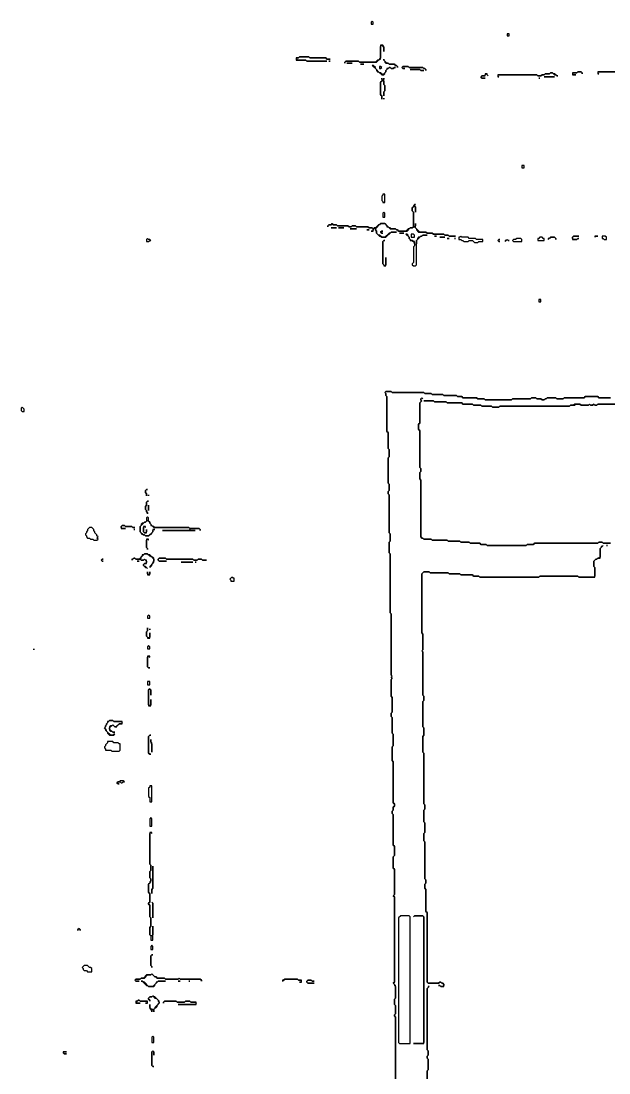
# Model space of a CAD drawing. Header units: metres. Extents: x 17 to 2112, y 1 to 1887.
# Drawn here: x 17 to 574, y 890 to 1887 of the extents above; entities that cross this region are included whole.
import ezdxf

# ---------------------------------------------------------------- set-up
doc = ezdxf.new("R2010")
doc.units = ezdxf.units.M

msp = doc.modelspace()

# ---------------------------------------------------------------- linework, layer by layer
for points in [[(350, 1887), (349, 1886), (349, 1884), (351, 1884), (351, 1886)], [(478, 1875), (478, 1873), (480, 1873), (480, 1875)], [(358, 1864), (358, 1852), (356, 1850), (355, 1850), (353, 1848), (338, 1848), (337, 1849), (325, 1849), (324, 1848), (324, 1847), (324, 1848), (325, 1849), (337, 1849), (338, 1848), (354, 1848), (357, 1851), (358, 1851), (358, 1863), (359, 1864), (361, 1862), (361, 1858), (361, 1863), (360, 1864)], [(281, 1853), (280, 1852), (278, 1852), (278, 1850), (287, 1850), (288, 1849), (307, 1849), (288, 1849), (287, 1850), (279, 1850), (278, 1851), (279, 1852), (280, 1852), (281, 1853), (290, 1853), (291, 1852), (306, 1852), (307, 1851), (310, 1851), (307, 1851), (306, 1852), (291, 1852), (290, 1853)], [(309, 1849), (310, 1849)], [(326, 1847), (331, 1847)], [(339, 1846), (342, 1846)], [(350, 1845), (354, 1841), (354, 1840), (355, 1839), (356, 1839), (359, 1836), (361, 1836), (362, 1837), (362, 1838), (363, 1839), (363, 1840), (366, 1843), (367, 1843), (368, 1842), (370, 1842), (371, 1843), (372, 1843), (371, 1843), (370, 1842), (368, 1842), (367, 1843), (366, 1843), (365, 1842), (364, 1842), (364, 1841), (363, 1840), (363, 1839), (360, 1836), (358, 1838), (357, 1838), (353, 1842), (353, 1843), (351, 1845)], [(361, 1851), (361, 1850), (362, 1849), (362, 1848), (363, 1847), (365, 1847), (366, 1846), (371, 1846), (372, 1845), (373, 1845), (374, 1844), (374, 1843), (374, 1844), (373, 1845), (372, 1845), (371, 1846), (366, 1846), (365, 1847), (364, 1847), (361, 1850)], [(357, 1844), (357, 1842), (358, 1842), (359, 1843), (358, 1844)], [(379, 1844), (378, 1843), (379, 1842), (381, 1842), (379, 1842), (378, 1843), (379, 1844), (384, 1844), (385, 1843), (398, 1843), (399, 1842), (400, 1842), (401, 1841), (401, 1840), (401, 1841), (400, 1842), (399, 1842), (398, 1843), (385, 1843), (384, 1844)], [(386, 1841), (395, 1841), (396, 1840), (399, 1840), (396, 1840), (395, 1841)], [(457, 1837), (457, 1836), (456, 1835), (454, 1835), (453, 1834), (454, 1833), (457, 1833), (454, 1833), (453, 1834), (454, 1835), (457, 1835), (457, 1836), (458, 1837), (460, 1835), (459, 1836), (459, 1837)], [(519, 1838), (518, 1837), (514, 1837), (513, 1836), (511, 1836), (510, 1835), (507, 1835), (506, 1836), (469, 1836), (469, 1834), (470, 1834), (469, 1835), (470, 1836), (506, 1836), (507, 1835), (510, 1835), (511, 1836), (513, 1836), (514, 1837), (518, 1837), (519, 1838), (521, 1838), (523, 1836), (524, 1836), (525, 1835), (526, 1835), (525, 1835), (523, 1837), (522, 1837), (521, 1838)], [(545, 1839), (544, 1838), (540, 1838), (540, 1836), (543, 1836), (541, 1836), (540, 1837), (541, 1838), (544, 1838), (545, 1839), (548, 1839), (549, 1838), (549, 1837), (549, 1838), (548, 1839)], [(564, 1839), (564, 1837), (565, 1837), (564, 1838), (565, 1839), (585, 1839), (586, 1838), (645, 1838), (646, 1839), (647, 1838), (647, 1837), (646, 1836), (645, 1836), (647, 1836), (647, 1838), (646, 1839), (645, 1838), (586, 1838), (585, 1839)], [(359, 1833), (359, 1830), (358, 1829), (358, 1817), (359, 1816), (359, 1813), (359, 1816), (358, 1817), (358, 1829), (360, 1831), (361, 1830), (361, 1827), (362, 1826), (362, 1821), (361, 1820), (361, 1816), (361, 1820), (362, 1821), (362, 1826), (361, 1827), (361, 1833), (361, 1832), (360, 1831), (359, 1832)], [(508, 1833), (509, 1833)], [(513, 1834), (523, 1834)], [(361, 1814), (361, 1813)], [(492, 1750), (492, 1748), (494, 1748), (494, 1750)], [(360, 1723), (360, 1722), (359, 1721), (359, 1717), (360, 1716), (360, 1715), (362, 1715), (362, 1723)], [(390, 1713), (389, 1712), (389, 1711), (388, 1710), (388, 1707), (389, 1706), (389, 1692), (388, 1691), (386, 1691), (385, 1690), (384, 1690), (382, 1688), (375, 1688), (374, 1689), (373, 1689), (372, 1690), (368, 1690), (367, 1691), (366, 1691), (362, 1695), (358, 1695), (357, 1694), (356, 1694), (353, 1691), (352, 1691), (351, 1690), (350, 1691), (347, 1691), (346, 1692), (335, 1692), (334, 1693), (331, 1693), (330, 1692), (328, 1692), (327, 1693), (317, 1693), (316, 1694), (313, 1694), (312, 1695), (311, 1694), (309, 1694), (308, 1693), (308, 1692), (308, 1693), (309, 1694), (311, 1694), (312, 1695), (313, 1694), (316, 1694), (317, 1693), (327, 1693), (328, 1692), (330, 1692), (331, 1693), (334, 1693), (335, 1692), (346, 1692), (347, 1691), (350, 1691), (351, 1690), (351, 1689), (350, 1688), (349, 1688), (351, 1688), (351, 1690), (352, 1691), (353, 1690), (353, 1689), (354, 1688), (354, 1686), (357, 1683), (358, 1683), (359, 1682), (363, 1682), (368, 1687), (373, 1687), (368, 1687), (367, 1686), (366, 1686), (362, 1682), (359, 1682), (357, 1684), (356, 1684), (354, 1686), (354, 1688), (353, 1689), (353, 1690), (358, 1695), (362, 1695), (364, 1693), (364, 1692), (365, 1692), (367, 1690), (372, 1690), (373, 1689), (374, 1689), (375, 1688), (383, 1688), (386, 1691), (388, 1691), (389, 1692), (390, 1692), (392, 1690), (392, 1689), (394, 1687), (401, 1687), (402, 1686), (407, 1686), (408, 1685), (418, 1685), (419, 1684), (422, 1684), (423, 1683), (429, 1683), (423, 1683), (422, 1684), (419, 1684), (418, 1685), (408, 1685), (407, 1686), (402, 1686), (401, 1687), (395, 1687), (391, 1691), (391, 1695), (391, 1693), (390, 1692), (389, 1693), (389, 1706), (388, 1707), (388, 1710), (390, 1712), (391, 1711), (391, 1706), (391, 1711), (390, 1712), (391, 1713)], [(361, 1706), (360, 1705), (360, 1701), (362, 1701), (362, 1705)], [(311, 1691), (316, 1691)], [(318, 1691), (323, 1691)], [(329, 1690), (335, 1690)], [(345, 1689), (347, 1689)], [(359, 1688), (358, 1687), (359, 1686), (360, 1686), (359, 1686), (358, 1687), (359, 1688), (360, 1688)], [(376, 1686), (380, 1686)], [(382, 1685), (385, 1682), (385, 1681), (386, 1680), (386, 1679), (388, 1679), (390, 1677), (390, 1674), (389, 1673), (389, 1658), (388, 1657), (388, 1656), (389, 1655), (391, 1655), (392, 1656), (392, 1679), (396, 1683), (397, 1683), (398, 1684), (402, 1684), (398, 1684), (397, 1683), (396, 1683), (395, 1682), (394, 1682), (393, 1681), (393, 1680), (392, 1679), (392, 1676), (391, 1675), (390, 1676), (390, 1678), (389, 1678), (388, 1679), (387, 1679), (385, 1681), (385, 1682), (384, 1683), (384, 1684), (383, 1685)], [(387, 1685), (387, 1682), (390, 1682), (390, 1684), (389, 1685)], [(137, 1681), (136, 1680), (136, 1678), (138, 1678), (139, 1679), (140, 1679), (139, 1680), (138, 1680)], [(361, 1679), (360, 1678), (360, 1657), (361, 1656), (361, 1655), (363, 1655), (363, 1663), (363, 1656), (362, 1655), (360, 1657), (360, 1678), (361, 1679), (362, 1679)], [(409, 1683), (411, 1683)], [(414, 1682), (419, 1682)], [(421, 1681), (423, 1681)], [(426, 1681)], [(428, 1681), (429, 1681)], [(434, 1683), (433, 1682), (432, 1682), (432, 1680), (434, 1680), (435, 1679), (436, 1679), (437, 1678), (441, 1678), (442, 1679), (445, 1679), (447, 1677), (450, 1677), (451, 1678), (455, 1678), (455, 1680), (449, 1680), (448, 1681), (442, 1681), (441, 1682), (435, 1682)], [(470, 1680), (469, 1679), (470, 1678), (471, 1678), (470, 1678), (469, 1679), (470, 1680), (471, 1680)], [(478, 1680), (477, 1679), (476, 1679), (476, 1678), (478, 1680), (479, 1679), (480, 1679), (479, 1679)], [(487, 1681), (486, 1680), (484, 1680), (483, 1679), (484, 1678), (492, 1678), (492, 1680), (491, 1681)], [(509, 1682), (508, 1681), (507, 1681), (507, 1679), (513, 1679), (513, 1681), (512, 1681), (511, 1682)], [(519, 1682), (518, 1681), (517, 1681), (517, 1680), (519, 1682), (523, 1682), (524, 1681), (524, 1680), (524, 1681), (523, 1682)], [(541, 1683), (540, 1682), (540, 1680), (544, 1680), (545, 1681), (546, 1681), (545, 1681), (544, 1680), (541, 1680), (540, 1681), (540, 1682), (541, 1683), (546, 1683)], [(561, 1683), (561, 1682), (562, 1683), (564, 1683)], [(568, 1683), (568, 1681), (569, 1681), (570, 1680), (572, 1680), (572, 1682), (571, 1683)], [(508, 1623), (508, 1621), (510, 1621), (510, 1623)], [(18, 1521), (17, 1520), (17, 1518), (18, 1517), (20, 1517), (20, 1519)], [(136, 1443), (135, 1442), (135, 1440), (136, 1439), (136, 1437), (136, 1439), (135, 1440), (135, 1442), (136, 1443), (137, 1443)], [(138, 1438), (138, 1437)], [(137, 1432), (136, 1431), (136, 1428), (135, 1427), (135, 1424), (136, 1423), (136, 1422), (137, 1421), (137, 1420), (137, 1421), (136, 1422), (136, 1423), (135, 1424), (135, 1427), (136, 1428), (136, 1431), (137, 1432), (138, 1432)], [(138, 1428), (138, 1423)], [(137, 1417), (136, 1416), (136, 1413), (135, 1412), (134, 1412), (133, 1411), (132, 1411), (131, 1410), (131, 1409), (130, 1408), (130, 1403), (131, 1402), (131, 1401), (132, 1401), (133, 1400), (134, 1400), (135, 1399), (138, 1399), (140, 1401), (141, 1401), (141, 1402), (142, 1403), (142, 1404), (143, 1405), (144, 1405), (142, 1405), (142, 1403), (138, 1399), (135, 1399), (134, 1400), (133, 1400), (130, 1403), (130, 1408), (134, 1412), (135, 1412), (137, 1414), (139, 1412), (139, 1411), (140, 1410), (140, 1409), (141, 1409), (143, 1407), (176, 1407), (177, 1406), (177, 1405), (176, 1404), (151, 1404), (182, 1404), (178, 1404), (177, 1405), (178, 1406), (186, 1406), (187, 1405), (187, 1404), (187, 1405), (186, 1406), (177, 1406), (176, 1407), (144, 1407), (143, 1408), (142, 1408), (139, 1411), (139, 1412), (138, 1413), (138, 1416)], [(82, 1407), (80, 1405), (80, 1404), (79, 1403), (79, 1402), (78, 1401), (78, 1400), (79, 1399), (79, 1398), (80, 1397), (82, 1397), (83, 1396), (85, 1396), (86, 1395), (89, 1395), (90, 1396), (89, 1397), (90, 1398), (89, 1399), (89, 1400), (87, 1402), (87, 1403), (86, 1404), (86, 1405), (84, 1407)], [(113, 1409), (112, 1408), (112, 1406), (116, 1406), (113, 1406), (112, 1407), (112, 1408), (113, 1409), (115, 1409), (116, 1408), (122, 1408), (123, 1407), (125, 1407), (123, 1407), (122, 1408), (116, 1408), (115, 1409)], [(133, 1408), (133, 1403), (134, 1402), (136, 1402), (136, 1405), (136, 1403), (135, 1402), (134, 1402), (133, 1403), (133, 1407), (134, 1408), (135, 1407), (135, 1408)], [(124, 1405), (125, 1405)], [(136, 1396), (136, 1388), (137, 1387), (137, 1386), (137, 1387), (136, 1388), (136, 1395), (137, 1396), (138, 1395), (138, 1396)], [(138, 1393)], [(569, 1390), (568, 1389), (567, 1389), (567, 1388), (566, 1387), (566, 1379), (565, 1378), (564, 1378), (563, 1377), (562, 1377), (560, 1375), (560, 1370), (561, 1369), (561, 1361), (560, 1360), (546, 1360), (545, 1361), (509, 1361), (508, 1360), (452, 1360), (451, 1361), (446, 1361), (445, 1362), (434, 1362), (433, 1363), (423, 1363), (422, 1364), (405, 1364), (404, 1365), (399, 1365), (397, 1363), (397, 1307), (398, 1306), (398, 1291), (397, 1290), (398, 1289), (398, 1248), (399, 1247), (399, 1243), (398, 1242), (398, 1218), (399, 1217), (399, 1210), (398, 1209), (398, 1194), (399, 1193), (399, 1145), (400, 1144), (400, 1140), (399, 1139), (399, 1128), (400, 1127), (400, 1118), (399, 1117), (399, 1110), (400, 1109), (400, 1074), (401, 1073), (401, 1070), (400, 1069), (400, 1065), (401, 1064), (401, 1043), (402, 1042), (402, 976), (403, 975), (413, 975), (414, 976), (415, 976), (416, 975), (417, 975), (418, 974), (418, 973), (417, 972), (415, 972), (414, 973), (413, 973), (414, 973), (415, 972), (418, 972), (418, 974), (417, 975), (416, 975), (415, 976), (414, 976), (413, 975), (403, 975), (402, 976), (402, 1042), (401, 1043), (401, 1064), (400, 1065), (400, 1069), (401, 1070), (401, 1073), (400, 1074), (400, 1109), (399, 1110), (399, 1117), (400, 1118), (400, 1127), (399, 1128), (399, 1139), (400, 1140), (400, 1144), (399, 1145), (399, 1193), (398, 1194), (398, 1209), (399, 1210), (399, 1217), (398, 1218), (398, 1242), (399, 1243), (399, 1247), (398, 1248), (398, 1289), (397, 1290), (398, 1291), (398, 1306), (397, 1307), (397, 1363), (399, 1365), (404, 1365), (405, 1364), (422, 1364), (423, 1363), (433, 1363), (434, 1362), (445, 1362), (446, 1361), (451, 1361), (452, 1360), (508, 1360), (509, 1361), (545, 1361), (546, 1360), (561, 1360), (561, 1369), (560, 1370), (560, 1375), (562, 1377), (563, 1377), (564, 1378), (566, 1378), (566, 1387)], [(572, 1390), (573, 1390)], [(94, 1377), (93, 1376), (94, 1375), (95, 1375), (94, 1375), (93, 1376), (94, 1377), (95, 1377)], [(134, 1382), (133, 1381), (132, 1381), (132, 1380), (129, 1377), (126, 1377), (125, 1378), (124, 1378), (123, 1377), (122, 1377), (122, 1376), (124, 1378), (125, 1378), (126, 1377), (130, 1377), (131, 1376), (133, 1376), (134, 1377), (136, 1375), (136, 1374), (135, 1373), (134, 1373), (133, 1372), (133, 1371), (135, 1369), (136, 1369), (137, 1368), (135, 1370), (134, 1370), (133, 1371), (133, 1372), (134, 1373), (136, 1373), (136, 1376), (135, 1376), (134, 1377), (133, 1376), (131, 1376), (130, 1377), (131, 1378), (131, 1379), (134, 1382), (137, 1382), (139, 1380), (140, 1380), (143, 1377), (143, 1375), (142, 1374), (142, 1373), (139, 1370), (139, 1369), (141, 1371), (141, 1372), (143, 1374), (143, 1378), (142, 1379), (141, 1379), (139, 1381), (138, 1381), (137, 1382)], [(148, 1378), (147, 1377), (147, 1376), (148, 1375), (155, 1375), (148, 1375), (147, 1376), (147, 1377), (148, 1378), (154, 1378), (155, 1377), (180, 1377), (181, 1376), (184, 1376), (185, 1377), (188, 1377), (189, 1376), (193, 1376), (189, 1376), (188, 1377), (185, 1377), (184, 1376), (181, 1376), (180, 1377), (155, 1377), (154, 1378)], [(127, 1375), (129, 1375)], [(169, 1374), (180, 1374)], [(182, 1374), (183, 1374)], [(190, 1374)], [(137, 1365), (137, 1362), (139, 1362), (139, 1365), (139, 1363), (138, 1362), (137, 1363)], [(217, 1360), (215, 1358), (216, 1357), (216, 1356), (219, 1356), (219, 1359), (218, 1359)], [(138, 1324), (137, 1323), (137, 1321), (139, 1321), (139, 1323)], [(137, 1312), (137, 1309), (136, 1308), (136, 1304), (137, 1303), (137, 1302), (139, 1302), (139, 1307), (139, 1303), (138, 1302), (136, 1304), (136, 1308), (137, 1309)], [(139, 1313)], [(139, 1311), (139, 1310)], [(29, 1292), (29, 1291)], [(31, 1293)], [(31, 1291)], [(138, 1295), (137, 1294), (137, 1292), (139, 1292), (139, 1294)], [(137, 1285), (137, 1275), (138, 1274), (139, 1274), (138, 1274), (137, 1275), (137, 1284), (138, 1285), (139, 1284), (139, 1285)], [(137, 1261), (137, 1258), (139, 1258), (139, 1261)], [(139, 1254), (138, 1253), (138, 1238), (140, 1238), (140, 1244), (140, 1239), (139, 1238), (138, 1239), (138, 1253), (139, 1254), (140, 1253), (140, 1248), (140, 1253)], [(101, 1224), (100, 1223), (99, 1223), (99, 1222), (98, 1221), (98, 1220), (97, 1219), (97, 1218), (96, 1217), (97, 1216), (97, 1215), (99, 1213), (99, 1212), (101, 1210), (105, 1210), (106, 1211), (105, 1211), (104, 1210), (102, 1210), (98, 1214), (98, 1215), (96, 1217), (97, 1218), (97, 1219), (98, 1220), (98, 1221), (101, 1224), (104, 1224), (105, 1223), (112, 1223), (113, 1222), (112, 1221), (110, 1221), (107, 1218), (106, 1218), (104, 1220), (103, 1219), (102, 1219), (101, 1218), (101, 1215), (102, 1214), (103, 1214), (104, 1213), (106, 1213), (104, 1213), (101, 1216), (101, 1217), (104, 1220), (106, 1218), (108, 1218), (108, 1219), (110, 1221), (113, 1221), (113, 1223), (105, 1223), (104, 1224)], [(139, 1210), (138, 1209), (138, 1193), (139, 1192), (140, 1192), (139, 1192), (138, 1193), (138, 1209), (139, 1210), (140, 1210)], [(99, 1204), (99, 1203), (97, 1201), (97, 1200), (96, 1199), (96, 1198), (97, 1197), (97, 1196), (102, 1196), (103, 1195), (110, 1195), (111, 1196), (111, 1202), (110, 1202), (109, 1203), (105, 1203), (104, 1204)], [(140, 1206), (140, 1203), (141, 1202), (141, 1194), (141, 1203), (140, 1204)], [(111, 1167), (110, 1166), (109, 1166), (108, 1165), (109, 1164), (110, 1164), (109, 1164), (108, 1165), (109, 1166), (111, 1166), (112, 1165), (113, 1165), (114, 1166), (115, 1166), (114, 1167)], [(139, 1162), (139, 1161), (138, 1160), (138, 1152), (139, 1151), (139, 1147), (141, 1147), (141, 1162)], [(140, 1132), (139, 1131), (139, 1124), (141, 1124), (141, 1131)], [(139, 1118), (139, 1088), (140, 1087), (140, 1082), (139, 1081), (139, 1075), (140, 1074), (140, 1072), (139, 1071), (139, 1070), (138, 1069), (138, 1061), (139, 1060), (139, 1052), (138, 1051), (138, 1050), (139, 1049), (139, 1038), (140, 1037), (140, 1029), (139, 1028), (139, 1021), (140, 1020), (140, 1016), (142, 1016), (142, 1029), (142, 1021), (141, 1020), (140, 1020), (139, 1021), (139, 1028), (140, 1029), (140, 1037), (139, 1038), (139, 1049), (138, 1050), (138, 1051), (139, 1052), (139, 1060), (138, 1061), (138, 1069), (140, 1071), (140, 1074), (139, 1075), (139, 1081), (140, 1082), (140, 1087), (139, 1088), (139, 1117), (140, 1118), (141, 1117), (141, 1118)], [(142, 1086), (142, 1065), (141, 1064), (141, 1060), (141, 1064), (142, 1065)], [(141, 1052), (142, 1051), (142, 1037), (142, 1051)], [(377, 1039), (375, 1037), (375, 919), (376, 918), (386, 918), (386, 1038), (385, 1039)], [(390, 1039), (389, 1038), (390, 1039), (398, 1039), (399, 1038), (399, 919), (398, 918), (389, 918), (399, 918), (399, 1038), (398, 1039)], [(72, 1027), (71, 1026), (71, 1025), (71, 1026), (72, 1027), (73, 1026), (73, 1025), (73, 1026)], [(141, 1011), (140, 1010), (140, 1007), (142, 1007), (142, 1010)], [(141, 1002), (140, 1001), (140, 992), (141, 991), (141, 990), (141, 991), (140, 992), (140, 1001), (141, 1002), (142, 1002)], [(77, 992), (75, 990), (76, 989), (76, 988), (77, 987), (79, 987), (80, 986), (84, 986), (84, 989), (83, 990), (82, 990), (80, 992)], [(141, 984), (140, 983), (136, 983), (133, 980), (131, 980), (130, 979), (126, 979), (125, 978), (126, 977), (129, 977), (126, 977), (125, 978), (126, 979), (130, 979), (131, 980), (134, 980), (137, 983), (140, 983), (141, 984), (144, 981), (145, 981), (146, 980), (153, 980), (154, 979), (166, 979), (167, 980), (168, 979), (187, 979), (188, 978), (188, 977), (188, 978), (187, 979), (168, 979), (167, 980), (166, 979), (154, 979), (153, 980), (146, 980), (145, 981), (144, 981)], [(267, 979), (266, 978), (265, 978), (265, 977), (267, 979), (279, 979), (280, 978), (282, 978), (283, 977), (282, 976), (281, 976), (283, 976), (283, 978), (280, 978), (279, 979)], [(289, 978), (288, 977), (288, 976), (289, 975), (295, 975), (289, 975), (288, 976), (288, 977), (289, 978), (292, 978), (293, 977), (295, 977), (293, 977), (292, 978)], [(131, 977), (132, 977), (136, 973), (137, 973), (138, 972), (143, 972), (144, 973), (144, 974), (147, 977), (154, 977), (147, 977), (146, 976), (145, 976), (145, 975), (142, 972), (138, 972), (134, 976), (133, 976), (132, 977)], [(137, 977)], [(138, 975)], [(139, 977)], [(166, 977), (168, 977)], [(176, 977), (177, 977)], [(128, 959), (127, 958), (126, 958), (126, 956), (130, 956), (127, 956), (126, 957), (128, 959), (129, 959), (130, 958), (136, 958), (137, 957), (136, 956), (135, 956), (137, 956), (137, 958), (130, 958), (129, 959)], [(142, 963), (141, 962), (139, 962), (138, 961), (138, 960), (139, 959), (139, 958), (139, 959), (138, 960), (138, 961), (139, 962), (141, 962), (142, 963), (144, 961), (145, 961), (147, 959), (147, 958), (148, 957), (148, 956), (144, 952), (144, 951), (143, 950), (141, 950), (139, 952), (139, 955), (139, 951), (141, 949), (141, 948), (141, 949), (142, 950), (143, 949), (143, 948), (143, 950), (146, 953), (146, 954), (148, 956), (148, 958), (144, 962), (143, 962)], [(153, 958), (152, 957), (152, 956), (152, 957), (153, 958), (164, 958), (165, 957), (172, 957), (173, 958), (177, 958), (178, 957), (182, 957), (183, 956), (182, 955), (166, 955), (183, 955), (183, 957), (178, 957), (177, 958), (173, 958), (172, 957), (165, 957), (164, 958)], [(142, 925), (141, 924), (141, 919), (143, 919), (143, 924)], [(57, 910), (57, 909), (58, 908), (60, 908), (58, 908), (57, 909), (58, 910), (60, 910)], [(142, 911), (141, 910), (141, 897), (142, 896), (143, 896), (142, 896), (141, 897), (141, 910), (142, 911), (143, 910), (143, 907), (143, 910)]]:
    msp.add_lwpolyline(points, close=True)
for points in [[(576, 1530), (565, 1530), (564, 1531), (552, 1531), (551, 1530), (532, 1530), (531, 1529), (525, 1529), (524, 1530), (516, 1530), (515, 1529), (514, 1529), (513, 1528), (511, 1528), (510, 1529), (506, 1529), (505, 1530), (501, 1530), (500, 1529), (483, 1529), (482, 1528), (457, 1528), (456, 1529), (450, 1529), (449, 1530), (436, 1530), (435, 1531), (431, 1531), (430, 1532), (418, 1532), (417, 1533), (407, 1533), (406, 1534), (400, 1534), (399, 1535), (369, 1535), (368, 1536), (363, 1536), (362, 1535), (363, 1534), (363, 1532), (364, 1531), (364, 1498), (365, 1497), (365, 1482), (366, 1481), (366, 1474), (365, 1473), (365, 1449), (366, 1448), (366, 1442), (365, 1441), (365, 1439), (366, 1438), (366, 1402), (367, 1401), (367, 1394), (366, 1393), (366, 1383), (367, 1382), (367, 1326), (368, 1325), (368, 1267), (369, 1266), (368, 1265), (369, 1264), (368, 1263), (368, 1247), (369, 1246), (369, 1232), (368, 1231), (368, 1228), (369, 1227), (369, 1212), (370, 1211), (370, 1200), (369, 1199), (369, 1186), (370, 1185), (370, 1146), (371, 1145), (371, 1143), (370, 1142), (370, 1139), (369, 1138), (369, 1136), (370, 1135), (370, 1106), (371, 1105), (371, 1096), (370, 1095), (370, 1084), (371, 1083), (371, 1059), (370, 1058), (371, 1057), (371, 976), (370, 975), (371, 974), (371, 973), (372, 972), (372, 961), (371, 960), (371, 955), (372, 954), (372, 946), (371, 945), (371, 944), (372, 943), (372, 871)], [(372, 871), (372, 943), (371, 944), (371, 945), (372, 946), (372, 954), (371, 955), (371, 960), (372, 961), (372, 973), (370, 975), (371, 976), (371, 1057), (370, 1058), (371, 1059), (371, 1083), (370, 1084), (370, 1095), (371, 1096), (371, 1105), (370, 1106), (370, 1135), (369, 1136), (369, 1138), (370, 1139), (370, 1142), (371, 1143), (371, 1145), (370, 1146), (370, 1185), (369, 1186), (369, 1199), (370, 1200), (370, 1211), (369, 1212), (369, 1227), (368, 1228), (368, 1231), (369, 1232), (369, 1246), (368, 1247), (368, 1263), (369, 1264), (368, 1265), (369, 1266), (368, 1267), (368, 1325), (367, 1326), (367, 1382), (366, 1383), (366, 1393), (367, 1394), (367, 1401), (366, 1402), (366, 1438), (365, 1439), (365, 1441), (366, 1442), (366, 1448), (365, 1449), (365, 1473), (366, 1474), (366, 1481), (365, 1482), (365, 1497), (364, 1498), (364, 1531), (363, 1532), (363, 1534), (362, 1535), (363, 1536), (368, 1536), (369, 1535), (399, 1535), (400, 1534), (406, 1534), (407, 1533), (417, 1533), (418, 1532), (430, 1532), (431, 1531), (435, 1531), (436, 1530), (449, 1530), (450, 1529), (456, 1529), (457, 1528), (482, 1528), (483, 1529), (500, 1529), (501, 1530), (505, 1530), (506, 1529), (510, 1529), (511, 1528), (513, 1528), (514, 1529), (515, 1529), (516, 1530), (524, 1530), (525, 1529), (531, 1529), (532, 1530), (551, 1530), (552, 1531), (564, 1531), (565, 1530), (576, 1530)], [(576, 1392), (569, 1392), (568, 1393), (565, 1393), (564, 1392), (504, 1392), (503, 1391), (497, 1391), (496, 1390), (459, 1390), (458, 1391), (453, 1391), (452, 1392), (443, 1392), (442, 1393), (434, 1393), (433, 1394), (422, 1394), (421, 1395), (407, 1395), (406, 1396), (399, 1396), (398, 1397), (397, 1397), (396, 1398), (396, 1452), (395, 1453), (395, 1459), (396, 1460), (396, 1463), (395, 1464), (395, 1499), (394, 1500), (394, 1505), (395, 1506), (395, 1525), (397, 1527), (396, 1528), (396, 1529), (397, 1530), (398, 1529), (397, 1530), (396, 1529), (396, 1526), (395, 1525), (395, 1506), (394, 1505), (394, 1500), (395, 1499), (395, 1464), (396, 1463), (396, 1460), (395, 1459), (395, 1453), (396, 1452), (396, 1398), (397, 1397), (398, 1397), (399, 1396), (406, 1396), (407, 1395), (421, 1395), (422, 1394), (433, 1394), (434, 1393), (442, 1393), (443, 1392), (452, 1392), (453, 1391), (458, 1391), (459, 1390), (496, 1390), (497, 1391), (503, 1391), (504, 1392), (564, 1392), (565, 1393), (568, 1393), (569, 1392), (576, 1392)], [(589, 1524), (564, 1524), (563, 1523), (561, 1523), (560, 1524), (559, 1523), (557, 1523), (556, 1524), (555, 1523), (548, 1523), (547, 1524), (542, 1524), (541, 1523), (538, 1523), (537, 1522), (471, 1522), (470, 1521), (464, 1521), (463, 1522), (454, 1522), (453, 1523), (446, 1523), (445, 1524), (436, 1524), (435, 1525), (421, 1525), (420, 1526), (409, 1526), (408, 1527), (399, 1527), (408, 1527), (409, 1526), (420, 1526), (421, 1525), (435, 1525), (436, 1524), (445, 1524), (446, 1523), (453, 1523), (454, 1522), (463, 1522), (464, 1521), (470, 1521), (471, 1522), (537, 1522), (538, 1523), (542, 1523), (543, 1524), (547, 1524), (548, 1523), (555, 1523), (556, 1524), (557, 1523), (559, 1523), (560, 1524), (561, 1523), (563, 1523), (564, 1524), (589, 1524)], [(402, 874), (402, 892), (403, 893), (403, 903), (402, 904), (402, 906), (403, 907), (403, 911), (402, 912), (402, 970), (404, 972), (403, 972), (403, 971), (402, 970), (402, 912), (403, 911), (403, 907), (402, 906), (402, 904), (403, 903), (403, 893), (402, 892), (402, 874)]]:
    msp.add_lwpolyline(points)

doc.saveas('drawing.dxf')
